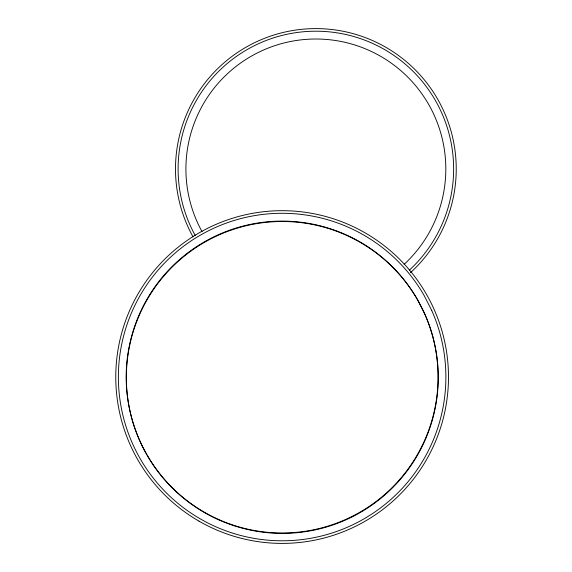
<?xml version="1.0" encoding="UTF-8"?>
<svg xmlns="http://www.w3.org/2000/svg" width="572" height="572" viewBox="0 0 572 572"><rect width="100%" height="100%" fill="white"/><g stroke="black" fill="none" stroke-linecap="round" stroke-linejoin="round"><path stroke-width="0.86" d="M202.066 231.724A129.958 129.958 0 0 1 244.137 60.596A129.958 129.958 0 0 1 418.096 88.739A129.958 129.958 0 0 1 404.075 264.4M193.029 236.894A140.369 140.369 0 0 1 238.567 51.802A140.369 140.369 0 0 1 426.655 82.776A140.369 140.369 0 0 1 410.431 272.701M195.309 235.635A137.766 137.766 0 0 1 239.768 54.126A137.766 137.766 0 0 1 424.252 83.927A137.766 137.766 0 0 1 409.302 270.206M431.724 310.439L423.945 295.166A163.756 163.756 0 0 0 143.257 290.261A163.756 163.756 0 0 0 270.706 540.397A163.756 163.756 0 0 0 431.724 310.439M424.588 313.613L417.181 299.07A155.949 155.949 0 0 0 149.878 294.401A155.949 155.949 0 0 0 271.25 532.611A155.949 155.949 0 0 0 424.588 313.613M190.64 503.617A155.949 155.949 0 0 0 437.401 393.75A155.949 155.949 0 0 0 218.876 234.985A155.949 155.949 0 0 0 190.64 503.617M198.949 521.113A166.359 166.359 0 0 0 448.484 377.041A166.359 166.359 0 0 0 198.949 232.968A166.359 166.359 0 0 0 198.949 521.113"/></g></svg>
